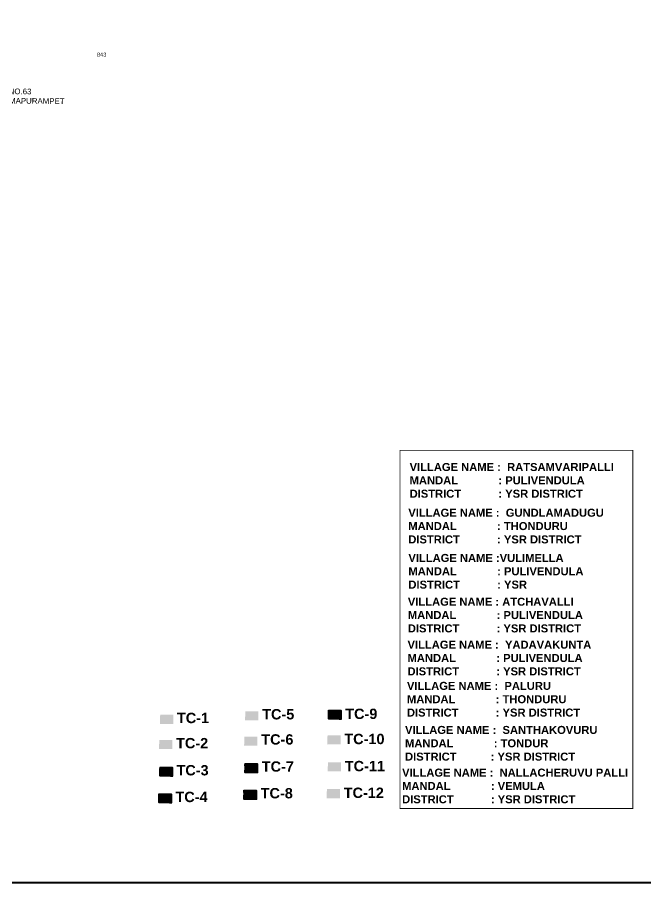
# Model space of a CAD drawing. Header units: inches. Extents: x 200003 to 248779, y 1594258 to 1607376.
# Drawn here: x 208898 to 211990, y 1596873 to 1601134 of the extents above; entities that cross this region are included whole.
import ezdxf

# ---------------------------------------------------------------- set-up
doc = ezdxf.new("R2010")
doc.units = ezdxf.units.IN
doc.header["$LTSCALE"] = 15
doc.header["$MEASUREMENT"] = 0
for name, color, linetype in [('PLOTS NO', 7, 'Continuous'), ('TEXT', 1, 'Continuous'), ('text2', 7, 'Continuous')]:
    doc.layers.add(name, color=color, linetype=linetype)
doc.styles.get("Standard").update_dxf_attribs({"font": 'arial.ttf'})
pattern_1 = [(45, (157754.144098, 1189278.81713), (-0.0225019705091, 0.0225019705091), [])]

msp = doc.modelspace()

# ---------------------------------------------------------------- hatches: boundary and pattern name
at = {"layer": 'PLOTS NO', "true_color": 0xafd9aa}
h = msp.add_hatch(dxfattribs=at)
h.set_pattern_fill('ANSI31', color=9, scale=0.254581)
h.set_pattern_definition(pattern_1)
h.paths.add_polyline_path([(210428.8, 1597726.5), (210427, 1597681.5), (210492.8, 1597681.5), (210492.8, 1597726.5)])
at = {"layer": 'PLOTS NO'}
h = msp.add_hatch(color=2, dxfattribs=at)
h.dxf.hatch_style = 1
h.paths.add_polyline_path([(209664.9, 1597658.1), (209664.9, 1597703.2), (209600.9, 1597703.2), (209599.1, 1597658.1)])
at = {"layer": 'PLOTS NO', "true_color": 0x105689}
h = msp.add_hatch(color=146, dxfattribs=at)
h.dxf.hatch_style = 1
h.paths.add_polyline_path([(210020.1, 1597720.3), (210018.3, 1597675.3), (210084.1, 1597675.3), (210084.1, 1597720.3)])
at = {"layer": 'PLOTS NO', "true_color": 0xc7c8ca}
h = msp.add_hatch(color=9, dxfattribs=at)
h.dxf.hatch_style = 1
h.paths.add_polyline_path([(210015.8, 1597596.5), (210013.9, 1597551.5), (210079.7, 1597551.5), (210079.7, 1597596.5)])
at = {"layer": 'PLOTS NO', "true_color": 0x105689}
h = msp.add_hatch(color=146, dxfattribs=at)
h.dxf.hatch_style = 1
h.paths.add_polyline_path([(210424.5, 1597602.7), (210422.6, 1597557.7), (210488.5, 1597557.7), (210488.5, 1597602.7)])
at = {"layer": 'PLOTS NO', "true_color": 0xcd6928}
h = msp.add_hatch(color=32, dxfattribs=at)
h.dxf.hatch_style = 1
h.paths.add_polyline_path([(209596.6, 1597579.4), (209594.7, 1597534.4), (209660.6, 1597534.4), (209660.6, 1597579.4)])
at = {"layer": 'PLOTS NO', "true_color": 0xc7c8ca}
h = msp.add_hatch(color=9, dxfattribs=at)
h.dxf.hatch_style = 1
h.paths.add_polyline_path([(210426.7, 1597469.5), (210424.9, 1597424.5), (210490.7, 1597424.5), (210490.7, 1597469.5)])
at = {"layer": 'PLOTS NO', "true_color": 0x58ba48}
h = msp.add_hatch(dxfattribs=at)
h.set_pattern_fill('ANSI31', color=85, scale=0.254581)
h.set_pattern_definition([(45, (157756.395775, 1189145.633157), (-0.0225019705091, 0.0225019705091), [])])
h.paths.add_polyline_path([(209598.8, 1597446.2), (209597, 1597401.2), (209662.8, 1597401.2), (209662.8, 1597446.2)])
at = {"layer": 'PLOTS NO', "true_color": 0x7aafdf}
h = msp.add_hatch(dxfattribs=at)
h.set_pattern_fill('ANSI31', color=143, scale=0.254581)
h.set_pattern_definition([(45, (158368.34576, 1186749.13525), (-0.0225019705091, 0.0225019705091), [])])
h.paths.add_polyline_path([(210018, 1597463.3), (210016.2, 1597418.3), (210082, 1597418.3), (210082, 1597463.3)])
at = {"layer": 'PLOTS NO', "true_color": 0xfeeab9}
h = msp.add_hatch(color=254, dxfattribs=at)
h.dxf.hatch_style = 1
h.paths.add_polyline_path([(210419.7, 1597293.1), (210485.5, 1597293.1), (210485.5, 1597338.1), (210421.5, 1597338.1)])
at = {"layer": 'PLOTS NO', "true_color": 0xa953a0}
h = msp.add_hatch(dxfattribs=at)
h.set_pattern_fill('ANSI31', color=215, scale=0.254581)
h.set_pattern_definition(pattern_1)
h.paths.add_polyline_path([(209593.6, 1597314.8), (209591.8, 1597269.8), (209657.6, 1597269.8), (209657.6, 1597314.8)])
at = {"layer": 'PLOTS NO', "true_color": 0xf7abae}
h = msp.add_hatch(dxfattribs=at)
h.set_pattern_fill('ANSI31', color=241, scale=0.254581)
h.set_pattern_definition(pattern_1)
h.paths.add_polyline_path([(210012.8, 1597331.9), (210010.9, 1597286.9), (210076.8, 1597286.9), (210076.8, 1597331.9)])

# ---------------------------------------------------------------- linework, layer by layer
at = {"layer": 'text2', "color": 5, "const_width": 10}
msp.add_lwpolyline([(201177.3, 1606886.3), (214989.3, 1606886.3), (214989.3, 1596877.6), (201177.3, 1596877.6)], close=True, dxfattribs=at)
at = {"layer": 'text2', "const_width": 4}
msp.add_lwpolyline([(210781.4, 1599004), (211927, 1599004), (211927, 1597242.4), (210781.4, 1597242.4)], close=True, dxfattribs=at)

# ---------------------------------------------------------------- texts
at = {"layer": 'PLOTS NO'}
msp.add_text('843', height=20, dxfattribs=at).set_placement((209289.3, 1600940.7))
at = {"layer": 'PLOTS NO', "color": 1, "char_height": 0.0509, "attachment_point": 1}
for insert in [(209704.4, 1597683.1), (210123.6, 1597700.3), (210532.3, 1597706.5)]:
    msp.add_mtext_dynamic_manual_height_columns('TC-1', width=320.576, gutter_width=1, heights=[0], dxfattribs=dict(at, insert=insert))
at = {"layer": 'PLOTS NO', "color": 1, "char_height": 0.0509, "width": 3.491, "attachment_point": 1}
for insert in [(209719.9, 1597679.7), (210139.1, 1597696.8), (210547.8, 1597703)]:
    msp.add_mtext(' TC-1', dxfattribs=dict(at, insert=insert))
at = {"layer": 'TEXT', "insert": (208790.7, 1600784.5), "char_height": 27.743, "width": 350.963, "attachment_point": 1, "rotation": 359.5641}
msp.add_mtext('      NO.63 TIMMAPURAMPET ', dxfattribs=at)
at = {"layer": 'TEXT', "attachment_point": 1}
for s, insert, char_height, width in [('\\pxql;{\\fArial|b1|i0|c0|p34;\\C1;VILLAGE NAME :\\C5;  RATSAMVARIPALLI \\P\\C1;MANDAL             : \\C5;PULIVENDULA \\P\\C1;DISTRICT            : \\C5;YSR DISTRICT}', (210828.5, 1598941.8), 39.374, 1029.341), ('\\pxql;{\\fArial|b1|i0|c0|p34;\\C1;VILLAGE NAME :\\C5;  GUNDLAMADUGU \\P\\C1;MANDAL             : \\C5;THONDURU \\P\\C1;DISTRICT            : \\C5;YSR DISTRICT}', (210822, 1598716.9), 39.374, 1029.341), ('\\pxql;{\\fArial|b1|i0|c0|p34;\\C1;VILLAGE NAME :\\C5;VULIMELLA\\P\\C1;MANDAL             : \\C5;PULIVENDULA \\P\\C1;DISTRICT            : \\C5;YSR}', (210822.5, 1598494.6), 39.374, 1029.341), ('\\pxql;{\\fArial|b1|i0|c0|p34;\\C1;VILLAGE NAME :\\C5; ATCHAVALLI \\P\\C1;MANDAL             : \\C5;PULIVENDULA \\P\\C1;DISTRICT            : \\C5;YSR DISTRICT}', (210819.8, 1598279.2), 39.374, 938.027), ('\\pxql;{\\fArial|b1|i0|c0|p34;\\C1;VILLAGE NAME :\\C5;  YADAVAKUNTA\\P\\C1;MANDAL             : \\C5;PULIVENDULA \\P\\C1;DISTRICT            : \\C5;YSR DISTRICT}', (210818.2, 1598068), 39.374, 1029.341), ('\\pxql;{\\fArial|b1|i0|c0|p34;\\C1;VILLAGE NAME :\\C5;  PALURU \\P\\C1;MANDAL             : \\C5;THONDURU \\P\\C1;DISTRICT            : \\C5;YSR DISTRICT}', (210815.4, 1597865.3), 39.374, 1029.341), ('{\\fArial|b1|i0|c0|p34;\\C1;TC-5}', (210102.9, 1597731.4), 50.916, 438.452), ('{\\fArial|b1|i0|c0|p34;\\C1;TC-9}', (210511.6, 1597733.5), 50.916, 438.452), ('\\pxql;{\\fArial|b1|i0|c0|p34;\\C1;TC-1}', (209683.3, 1597713.1), 50.916, 438.452), ('\\pxql;{\\fArial|b1|i0|c0|p34;\\C1;VILLAGE NAME :\\C5;  SANTHAKOVURU\\P\\C1;MANDAL             : \\C5;TONDUR\\P\\C1;DISTRICT           : \\C5;YSR DISTRICT}', (210805.9, 1597648.6), 39.374, 1029.341), ('{\\fArial|b1|i0|c0|p34;\\C1;TC-6}', (210098.5, 1597607.6), 50.916, 438.452), ('{\\fArial|b1|i0|c0|p34;\\C1;TC-10}', (210507.2, 1597609.8), 50.916, 438.452), ('{\\fArial|b1|i0|c0|p34;\\C1;TC-2}', (209679, 1597589.3), 50.916, 438.452), ('{\\fArial|b1|i0|c0|p34;\\C1;TC-7}', (210100.8, 1597474.4), 50.916, 438.452), ('{\\fArial|b1|i0|c0|p34;\\C1;TC-11}', (210509.5, 1597476.6), 50.916, 438.452), ('{\\fArial|b1|i0|c0|p34;\\C1;TC-3}', (209681.2, 1597456.1), 50.916, 438.452), ('\\pxql;{\\fArial|b1|i0|c0|p34;\\C1;VILLAGE NAME :\\C5;  NALLACHERUVU PALLI\\P\\C1;MANDAL             : \\C5;VEMULA \\P\\C1;DISTRICT            : \\C5;YSR DISTRICT}', (210791.5, 1597438.7), 39.374, 1117.362), ('{\\fArial|b1|i0|c0|p34;\\C1;TC-8}', (210095.5, 1597343), 50.916, 438.452), ('{\\fArial|b1|i0|c0|p34;\\C1;TC-12}', (210504.2, 1597345.2), 50.916, 438.452), ('{\\fArial|b1|i0|c0|p34;\\C1;TC-4}', (209676, 1597324.7), 50.916, 438.452)]:
    msp.add_mtext(s, dxfattribs=dict(at, insert=insert, char_height=char_height, width=width))

doc.saveas('drawing.dxf')
